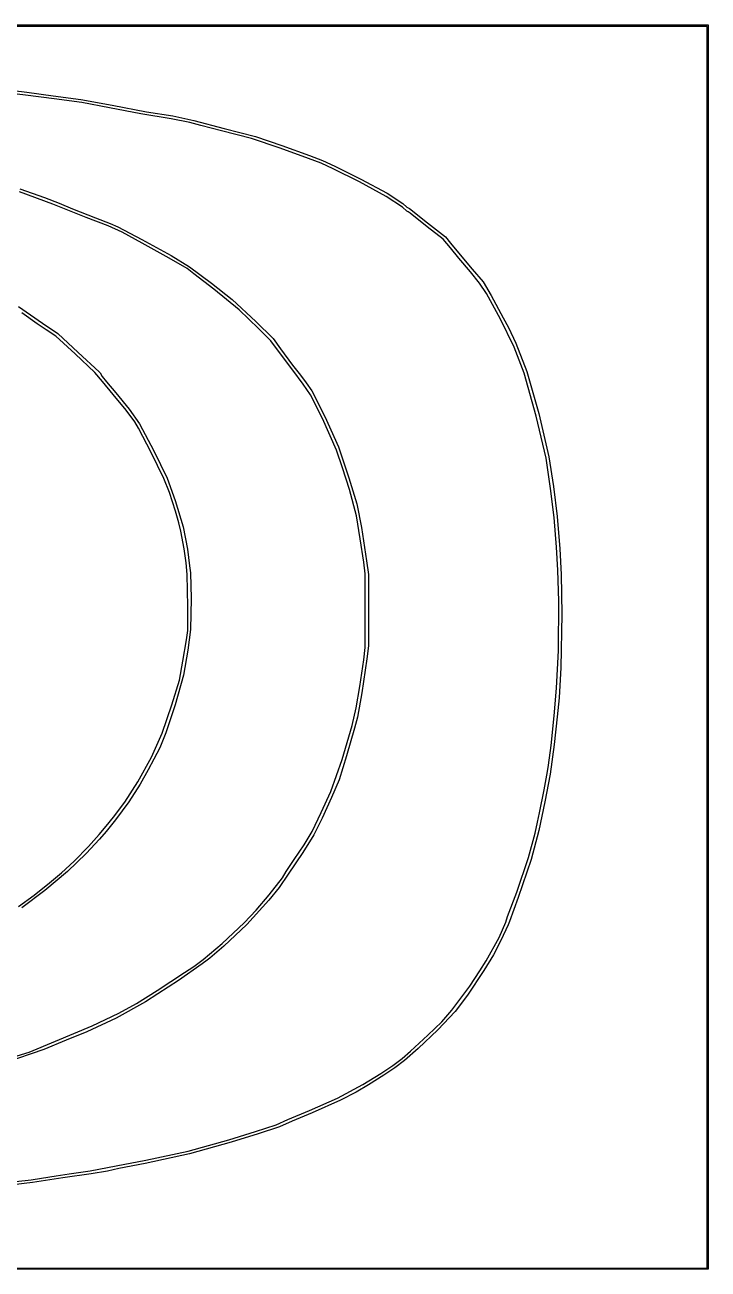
# Model space of a CAD drawing. Extents: x -92 to 302, y -47 to 344.
# Drawn here: x 194.6 to 301.8, y -47 to 148.4 of the extents above; entities that cross this region are included whole.
import ezdxf

# ---------------------------------------------------------------- set-up
doc = ezdxf.new("R2010")
doc.units = 0

msp = doc.modelspace()

# ---------------------------------------------------------------- linework, layer by layer
at = {"layer": 'Calque 1'}
for p, q in [((105.05875, 148.373), (301.78176, 148.373)), ((301.65476, 148.119), (105.12225, 148.119)), ((301.65476, 50.6465), (301.65476, 148.119)), ((301.78176, 148.373), (301.78176, 50.71)), ((194.72078, 137.32876), (189.70428, 137.9498)), ((190.59326, 138.34057), (194.91126, 137.78613)), ((199.22928, 136.75622), (194.72078, 137.32876)), ((194.91126, 137.78613), (199.03876, 137.26024)), ((199.03876, 137.26024), (203.37579, 136.67841)), ((203.54728, 136.16532), (199.22928, 136.75622)), ((203.37579, 136.67841), (208.32879, 135.7466)), ((207.86528, 135.34235), (203.54728, 136.16532)), ((212.81828, 134.40673), (207.86528, 135.34235)), ((208.32879, 135.7466), (213.70726, 134.7385)), ((217.55328, 133.63582), (212.81828, 134.40673)), ((213.70726, 134.7385), (217.83476, 134.08031)), ((220.47428, 133.0569), (217.55328, 133.63582)), ((217.83476, 134.08031), (221.13676, 133.35865)), ((222.21628, 132.56036), (220.47428, 133.0569)), ((221.13676, 133.35865), (225.89926, 132.12033)), ((225.45478, 131.73411), (222.21628, 132.56036)), ((230.15378, 130.52121), (225.45478, 131.73411)), ((225.89926, 132.12033), (230.76764, 130.85485)), ((234.66228, 129.01247), (230.15378, 130.52121)), ((230.76764, 130.85485), (234.89514, 129.4577)), ((239.10728, 127.41267), (234.66228, 129.01247)), ((234.89514, 129.4577), (239.23451, 127.88082)), ((241.09149, 126.677345), (239.10728, 127.41267)), ((239.23451, 127.88082), (241.3175, 127.105757)), ((241.3175, 127.105757), (243.23501, 126.20447)), ((242.97202, 125.78995), (241.09149, 126.677345)), ((247.08719, 123.71767), (242.97202, 125.78995)), ((243.23501, 126.20447), (247.29876, 124.16428)), ((251.28695, 121.43442), (247.08719, 123.71767)), ((247.29876, 124.16428), (251.42626, 121.92905)), ((198.97591, 120.2397), (193.76891, 122.14626)), ((193.831757, 122.63062), (197.705257, 121.29902)), ((197.705257, 121.29902), (199.991257, 120.3707)), ((253.83928, 119.7462), (251.28695, 121.43442)), ((251.42626, 121.92905), (253.90276, 120.32022)), ((204.24576, 118.12882), (198.97591, 120.2397)), ((199.991257, 120.3707), (202.086757, 119.50415)), ((202.086757, 119.50415), (205.706257, 118.08374)), ((254.51661, 119.1312), (253.83928, 119.7462)), ((253.90276, 120.32022), (254.51659, 119.76843)), ((254.51659, 119.76843), (254.72826, 119.67103)), ((254.72826, 119.67103), (254.93993, 119.56544)), ((254.93993, 119.56544), (257.77626, 117.27358)), ((207.67476, 116.80632), (204.24576, 118.12882)), ((205.706257, 118.08374), (207.992257, 117.194)), ((254.72331, 119.036), (254.51661, 119.1312)), ((255.04971, 118.84076), (254.72331, 119.036)), ((257.72917, 116.67683), (255.04971, 118.84076)), ((257.77626, 117.27358), (260.57026, 115.08731)), ((209.89726, 115.84552), (207.67476, 116.80632)), ((207.992257, 117.194), (209.210057, 116.69227)), ((209.210057, 116.69227), (212.956557, 114.70505)), ((213.00876, 114.10706), (209.89726, 115.84552)), ((260.24658, 114.70814), (257.72917, 116.67683)), ((212.956557, 114.70505), (217.580757, 112.15191)), ((217.26326, 111.76351), (213.00876, 114.10706)), ((261.35657, 113.34782), (260.24658, 114.70814)), ((260.57026, 115.08731), (261.37412, 114.10892)), ((262.68645, 111.7335), (261.35657, 113.34782)), ((261.37412, 114.10892), (262.64412, 112.56489)), ((220.05726, 110.10867), (217.26326, 111.76351)), ((217.580757, 112.15191), (220.438257, 110.41423)), ((262.64412, 112.56489), (264.79851, 110.02489)), ((264.49607, 109.6201), (262.68645, 111.7335)), ((221.13676, 109.29476), (220.05726, 110.10867)), ((220.438257, 110.41423), (223.867257, 107.80622)), ((265.925321, 107.829846), (264.49607, 109.6201)), ((264.79851, 110.02489), (266.48677, 108.05053)), ((224.24322, 106.87526), (221.13676, 109.29476)), ((223.867257, 107.80622), (227.105757, 105.26925)), ((267.00298, 106.1911), (265.925321, 107.829846)), ((266.48677, 108.05053), (267.73421, 105.89153)), ((228.24372, 103.6159), (224.24322, 106.87526)), ((269.2259, 102.16186), (267.00298, 106.1911)), ((267.73421, 105.89153), (269.6529, 102.39903)), ((193.615274, 104.15349), (197.393874, 101.52223)), ((227.105757, 105.26925), (230.816767, 101.82674)), ((231.2701, 100.6949), (228.24372, 103.6159)), ((196.56197, 101.44999), (194.14897, 103.184)), ((230.816767, 101.82674), (233.575287, 99.15051)), ((271.35571, 97.78036), (269.2259, 102.16186)), ((269.6529, 102.39903), (270.47558, 100.87503)), ((197.96286, 100.52536), (196.56197, 101.44999)), ((197.393874, 101.52223), (199.801474, 99.90166)), ((199.4784, 99.50491), (197.96286, 100.52536)), ((199.801474, 99.90166), (202.991754, 96.92757)), ((233.21195, 98.7795), (231.2701, 100.6949)), ((270.47558, 100.87503), (271.61725, 98.40704)), ((202.51663, 96.71091), (199.4784, 99.50491)), ((234.54791, 96.938), (233.21195, 98.7795)), ((233.575287, 99.15051), (234.734887, 97.51053)), ((272.936, 93.68508), (271.35571, 97.78036)), ((271.61725, 98.40704), (273.36172, 93.96204)), ((205.5822, 93.8265), (202.51663, 96.71091)), ((202.991754, 96.92757), (206.293404, 93.91116)), ((236.63899, 94.144), (234.54791, 96.938)), ((234.734887, 97.51053), (236.614517, 94.97553)), ((206.79214, 92.366), (205.5822, 93.8265)), ((206.293404, 93.91116), (206.404784, 93.73742)), ((236.614517, 94.97553), (237.847407, 93.38201)), ((238.25068, 91.98546), (236.63899, 94.144)), ((273.36172, 93.96204), (275.24561, 87.34953)), ((206.404784, 93.73742), (206.754034, 93.19375)), ((206.754034, 93.19375), (207.420784, 92.3634)), ((208.44402, 90.334), (206.79214, 92.366)), ((207.420784, 92.3634), (208.887324, 90.59991)), ((237.847407, 93.38201), (238.733767, 92.17576)), ((239.42982, 90.27096), (238.25068, 91.98546)), ((238.733767, 92.17576), (239.605277, 90.90576)), ((274.83892, 86.95408), (272.936, 93.68508)), ((210.48957, 87.8877), (208.44402, 90.334)), ((208.887324, 90.59991), (210.994134, 88.04799)), ((241.2974, 86.5875), (239.42982, 90.27096)), ((239.605277, 90.90576), (241.687637, 86.90501)), ((210.994134, 88.04799), (212.594984, 85.76199)), ((211.87538, 86.0462), (210.48957, 87.8877)), ((212.44894, 85.0635), (211.87538, 86.0462)), ((243.49181, 81.6345), (241.2974, 86.5875)), ((241.687637, 86.90501), (243.828617, 82.14251)), ((276.37176, 80.3645), (274.83892, 86.95408)), ((275.24561, 87.34953), (276.81559, 80.55503)), ((214.43893, 81.2535), (212.44894, 85.0635)), ((212.594984, 85.76199), (214.838894, 81.53047)), ((243.828617, 82.14251), (245.448317, 77.25301)), ((216.42908, 77.16121), (214.43893, 81.2535)), ((214.838894, 81.53047), (216.936284, 77.21179)), ((244.44527, 78.8405), (243.49181, 81.6345)), ((277.08196, 75.602), (276.37176, 80.3645)), ((276.81559, 80.55503), (277.52523, 75.91953)), ((245.52281, 75.4115), (244.44527, 78.8405)), ((217.28277, 74.93871), (216.42908, 77.16121)), ((216.936284, 77.21179), (218.214544, 73.69631)), ((245.448317, 77.25301), (246.709027, 73.18853)), ((218.23339, 72.046), (217.28277, 74.93871)), ((246.61007, 71.284), (245.52281, 75.4115)), ((277.64737, 71.03), (277.08196, 75.602)), ((277.52523, 75.91953), (278.09894, 71.22053)), ((218.214544, 73.69631), (219.423644, 69.56949)), ((246.709027, 73.18853), (247.423967, 69.453)), ((218.7782, 70.2045), (218.23339, 72.046)), ((247.23166, 67.69241), (246.61007, 71.284)), ((278.02697, 66.3945), (277.64737, 71.03)), ((278.09894, 71.22053), (278.53633, 66.14053)), ((219.09531, 68.871), (218.7782, 70.2045)), ((219.60429, 66.1405), (219.09531, 68.871)), ((219.423644, 69.56949), (220.102084, 66.07699)), ((247.423967, 69.453), (248.216077, 64.24649)), ((247.76739, 64.00941), (247.23166, 67.69241)), ((219.91809, 63.918), (219.60429, 66.1405)), ((220.102084, 66.07699), (220.440924, 63.47349)), ((278.22113, 62.775), (278.02697, 66.3945)), ((278.53633, 66.14053), (278.75237, 62.07653)), ((220.08582, 62.0765), (219.91809, 63.918)), ((220.440924, 63.47349), (220.585484, 62.33049)), ((247.99533, 62.2035), (247.76739, 64.00941)), ((248.216077, 64.24649), (248.490897, 62.07651)), ((278.36442, 57.9118), (278.22113, 62.775)), ((220.17472, 57.06), (220.08582, 62.0765)), ((220.585484, 62.33049), (220.692824, 58.32999)), ((247.99629, 56.425), (247.99533, 62.2035)), ((248.490897, 62.07651), (248.491437, 56.48851)), ((278.75237, 62.07653), (278.83687, 55.85353)), ((220.16572, 53.3135), (220.17472, 57.06)), ((220.692824, 58.32999), (220.619224, 53.44049)), ((278.30032, 50.1648), (278.36442, 57.9118)), ((247.99726, 50.6465), (247.99629, 56.425)), ((248.491437, 56.48851), (248.491977, 50.90051)), ((278.83687, 55.85353), (278.68283, 47.47153)), ((219.94514, 51.853), (220.16572, 53.3135)), ((220.619224, 53.44049), (220.174874, 50.20199)), ((219.40877, 48.49887), (219.94514, 51.853)), ((248.491977, 50.90051), (248.272067, 48.87806)), ((220.174874, 50.20199), (219.483214, 46.26499)), ((248.272067, 48.87806), (247.487757, 43.50465)), ((247.77272, 48.678), (247.99726, 50.6465)), ((278.02345, 44.233), (278.30032, 50.1648)), ((301.65476, -46.826), (301.65476, 50.6465)), ((301.78176, 50.71), (301.78176, -46.953)), ((218.84529, 45.51437), (219.40877, 48.49887)), ((247.16767, 44.487), (247.77272, 48.678)), ((278.68283, 47.47153), (278.41208, 42.70903)), ((217.69216, 41.6295), (218.84529, 45.51437)), ((219.483214, 46.26499), (218.206534, 41.62949)), ((246.59855, 41.15715), (247.16767, 44.487)), ((247.487757, 43.50465), (246.799857, 39.68511)), ((277.65114, 39.915), (278.02345, 44.233)), ((216.17115, 37.1845), (217.69216, 41.6295)), ((218.206534, 41.62949), (216.723364, 37.25304)), ((245.95701, 38.36315), (246.59855, 41.15715)), ((278.41208, 42.70903), (278.09773, 39.72453)), ((246.799857, 39.68511), (246.339377, 37.94651)), ((277.1496, 35.25694), (277.65114, 39.915)), ((278.09773, 39.72453), (277.64445, 35.40653)), ((214.45925, 33.438), (216.17115, 37.1845)), ((216.723364, 37.25304), (215.776804, 34.90354)), ((244.37535, 33.05562), (245.95701, 38.36315)), ((246.339377, 37.94651), (245.067737, 33.62851)), ((276.77235, 32.14544), (277.1496, 35.25694)), ((277.64445, 35.40653), (277.00767, 30.77103)), ((212.33476, 29.5645), (214.45925, 33.438)), ((215.776804, 34.90354), (214.869304, 33.12049)), ((245.067737, 33.62851), (243.891107, 29.88201)), ((213.944834, 31.40599), (212.685334, 29.18349)), ((214.869304, 33.12049), (213.944834, 31.40599)), ((242.59142, 28.03912), (244.37535, 33.05562)), ((276.57475, 31.152), (276.77235, 32.14544)), ((210.27025, 26.326), (212.33476, 29.5645)), ((243.891107, 29.88201), (242.691997, 27.08801)), ((276.04988, 28.2945), (276.57475, 31.152)), ((277.00767, 30.77103), (276.18161, 26.38953)), ((212.685334, 29.18349), (210.930154, 26.38949)), ((241.1156, 24.75273), (242.59142, 28.03912)), ((275.34695, 24.675), (276.04988, 28.2945)), ((208.51455, 23.9765), (210.27025, 26.326)), ((210.930154, 26.38949), (208.835284, 23.59549)), ((242.691997, 27.08801), (241.262627, 23.84951)), ((276.18161, 26.38953), (275.23826, 21.88103)), ((208.835284, 23.59549), (207.342844, 21.75399)), ((207.38574, 22.58625), (208.51455, 23.9765)), ((239.66258, 21.76823), (241.1156, 24.75273)), ((241.262627, 23.84951), (239.949917, 21.24601)), ((275.04243, 23.21358), (275.34695, 24.675)), ((206.26449, 21.25275), (207.38574, 22.58625)), ((207.342844, 21.75399), (206.310644, 20.54749)), ((238.87822, 20.4205), (239.66258, 21.76823)), ((273.63614, 17.69), (274.66457, 21.49908)), ((275.23826, 21.88103), (274.05003, 17.37253)), ((274.66457, 21.49908), (275.04243, 23.21358)), ((206.310644, 20.54749), (204.234784, 18.27329)), ((204.61349, 19.39094), (206.26449, 21.25275)), ((236.84581, 17.34335), (238.40156, 19.6585)), ((239.949917, 21.24601), (238.189317, 18.45201)), ((238.40156, 19.6585), (238.87822, 20.4205)), ((204.234784, 18.27329), (201.324774, 15.46993)), ((202.33402, 17.10494), (204.61349, 19.39094)), ((238.189317, 18.45201), (235.937617, 15.02301)), ((271.79476, 12.229), (273.63614, 17.69)), ((200.36552, 15.27669), (202.33402, 17.10494)), ((235.61476, 15.4714), (236.84581, 17.34335)), ((274.05003, 17.37253), (272.00176, 11.40353)), ((196.05426, 11.76899), (198.46726, 13.67955)), ((201.324774, 15.46993), (197.768774, 12.48886)), ((198.46726, 13.67955), (200.36552, 15.27669)), ((232.94243, 11.7845), (235.0269, 14.48455)), ((235.937617, 15.02301), (234.51475, 12.953776)), ((235.0269, 14.48455), (235.61476, 15.4714)), ((193.64126, 9.99147), (196.05426, 11.76899)), ((197.768774, 12.48886), (194.149274, 9.75129)), ((230.89505, 9.41288), (232.94243, 11.7845)), ((234.51475, 12.953776), (232.893717, 10.94158)), ((270.34358, 8.37888), (271.79476, 12.229)), ((232.893717, 10.94158), (229.429337, 7.14286)), ((272.00176, 11.40353), (270.61188, 7.59353)), ((229.01076, 7.40258), (230.89505, 9.41288)), ((270.03176, 7.50388), (270.34358, 8.37888)), ((225.56297, 4.1862), (229.01076, 7.40258)), ((229.429337, 7.14286), (225.835757, 3.74857)), ((268.98831, 5.131), (270.03176, 7.50388)), ((270.41225, 7.08553), (269.26949, 4.60903)), ((270.61188, 7.59353), (270.41225, 7.08553)), ((222.57847, 1.67384), (225.56297, 4.1862)), ((266.98806, 1.434), (268.98831, 5.131)), ((269.26949, 4.60903), (268.130245, 2.396022)), ((225.835757, 3.74857), (223.646107, 1.86404)), ((268.130245, 2.396022), (266.60505, -0.08997)), ((222.428477, 0.94768), (218.690647, -1.62407)), ((219.67626, -0.37533), (221.13676, 0.57729)), ((221.13676, 0.57729), (222.57847, 1.67384)), ((223.223327, 1.56101), (222.428477, 0.94768)), ((223.646107, 1.86404), (223.223327, 1.56101)), ((265.9873, -0.12663), (266.98806, 1.434)), ((215.35826, -3.20367), (219.67626, -0.37533)), ((218.690647, -1.62407), (215.452147, -3.71311)), ((266.60505, -0.08997), (264.05914, -3.96347)), ((264.4173, -2.53252), (265.9873, -0.12663)), ((212.128565, -5.243261), (215.35826, -3.20367)), ((215.452147, -3.71311), (213.516757, -4.98462)), ((261.60415, -6.3059), (264.4173, -2.53252)), ((213.516757, -4.98462), (208.944757, -7.54207)), ((209.35604, -6.7782), (212.128565, -5.243261)), ((264.05914, -3.96347), (262.10111, -6.50347)), ((208.944757, -7.54207), (204.309257, -9.6803)), ((205.16504, -8.77932), (209.35604, -6.7782)), ((262.10111, -6.50347), (259.38696, -9.4019)), ((259.99915, -8.13741), (261.60415, -6.3059)), ((199.41328, -11.18061), (205.16504, -8.77932)), ((204.309257, -9.6803), (201.070757, -11.01599)), ((259.38696, -9.4019), (256.31576, -12.32423)), ((257.83699, -10.23291), (259.99915, -8.13741)), ((195.27931, -12.89569), (199.41328, -11.18061)), ((201.070757, -11.01599), (197.578257, -12.47447)), ((255.11415, -12.7265), (257.83699, -10.23291)), ((197.578257, -12.47447), (191.482257, -14.56713)), ((192.04728, -13.86612), (195.27931, -12.89569)), ((253.78342, -13.87696), (255.11415, -12.7265)), ((256.31576, -12.32423), (254.15676, -14.20045)), ((250.45637, -16.24703), (252.31526, -14.96806)), ((252.64605, -15.34211), (250.93155, -16.50959)), ((252.31526, -14.96806), (253.78342, -13.87696)), ((254.15676, -14.20045), (252.64605, -15.34211)), ((247.62439, -17.99222), (250.45637, -16.24703)), ((250.93155, -16.50959), (248.50526, -18.03229)), ((243.64128, -20.1138), (247.62439, -17.99222)), ((246.60026, -19.17092), (244.12376, -20.41929)), ((248.50526, -18.03229), (246.60026, -19.17092)), ((239.23426, -22.05742), (243.64128, -20.1138)), ((244.12376, -20.41929), (239.67876, -22.40157)), ((235.86876, -23.48879), (239.23426, -22.05742)), ((239.67876, -22.40157), (236.56726, -23.7131)), ((226.59776, -26.63867), (230.78876, -25.35566)), ((230.78876, -25.35566), (234.02726, -24.32624)), ((234.53526, -24.63284), (231.23326, -25.73431)), ((234.02726, -24.32624), (235.86876, -23.48879)), ((236.56726, -23.7131), (234.53526, -24.63284)), ((220.24776, -28.41349), (226.59776, -26.63867)), ((226.98314, -27.02894), (220.44708, -28.86916)), ((231.23326, -25.73431), (226.98314, -27.02894)), ((220.44708, -28.86916), (213.45769, -30.3791)), ((213.58026, -29.86367), (220.24776, -28.41349)), ((204.88076, -31.51795), (208.94476, -30.75043)), ((209.35097, -31.13919), (207.59826, -31.59091)), ((208.94476, -30.75043), (213.58026, -29.86367)), ((213.45769, -30.3791), (209.35097, -31.13919)), ((190.79724, -33.48477), (195.62324, -32.9189)), ((195.62324, -32.9189), (198.53076, -32.47295)), ((200.58943, -32.61109), (195.82693, -33.3586)), ((198.53076, -32.47295), (199.53723, -32.28701)), ((199.53723, -32.28701), (201.56923, -31.97583)), ((205.03305, -31.97249), (200.58943, -32.61109)), ((201.56923, -31.97583), (204.88076, -31.51795)), ((207.59826, -31.59091), (205.03305, -31.97249)), ((195.82693, -33.3586), (191.03776, -33.9341)), ((105.12225, -46.826), (301.65476, -46.826)), ((301.78176, -46.953), (105.05875, -46.953))]:
    msp.add_line(p, q, dxfattribs=at)

doc.saveas('drawing.dxf')
